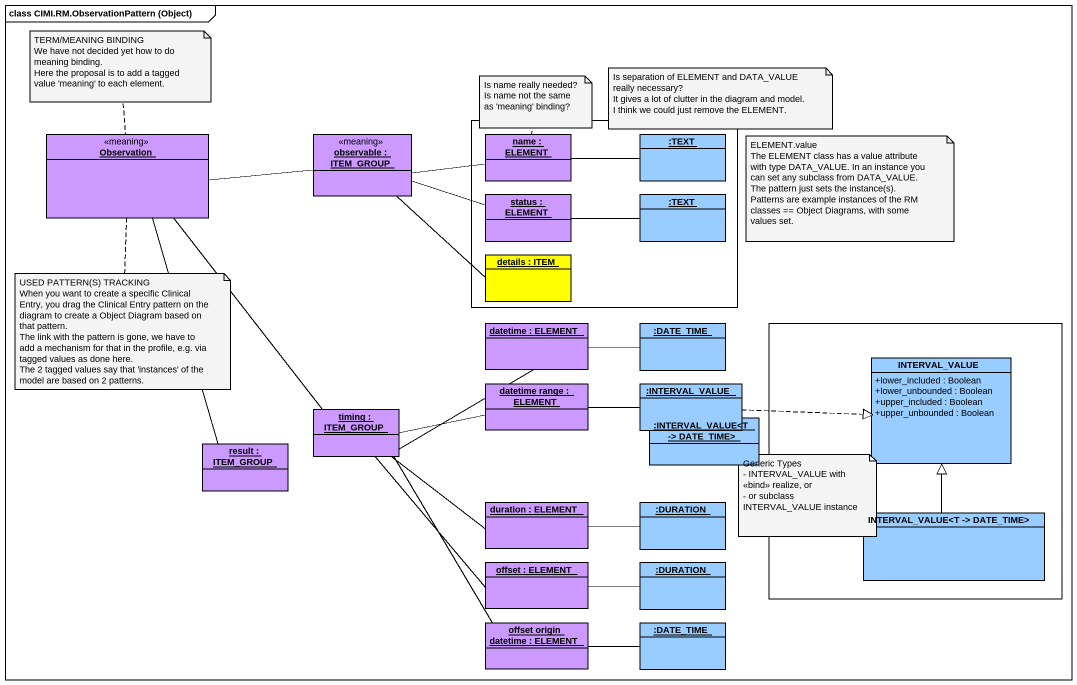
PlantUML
@startuml
mainframe class CIMI.RM.ObservationPattern (Object)
hide circle
hide empty members
skinparam classAttributeIconSize 0
rectangle " " as rectangle1 {
  object "name : ELEMENT" as name #CC99FF
  object ":TEXT" as TEXT #99CCFF
  object "status : ELEMENT" as status #CC99FF
  object ":TEXT" as TEXT_2 #99CCFF
  object "details : ITEM" as details #FFFF00
}
object Observation <<meaning>> #CC99FF
object "observable : ITEM_GROUP" as observable <<meaning>> #CC99FF
object "datetime : ELEMENT" as datetime #CC99FF
object ":DATE_TIME" as DATE_TIME #99CCFF
rectangle " " as rectangle2 {
  class "INTERVAL_VALUE" as INTERVAL_VALUE_2 #99CCFF {
    +lower_included : Boolean
    +lower_unbounded : Boolean
    +upper_included : Boolean
    +upper_unbounded : Boolean
  }
  class "INTERVAL_VALUE<T -> DATE_TIME>" as INTERVAL_VALUE_T_DATE_TIME_2 #99CCFF
}
object "datetime range : ELEMENT" as datetime_range #CC99FF
object ":INTERVAL_VALUE" as INTERVAL_VALUE #99CCFF
object "timing : ITEM_GROUP" as timing #CC99FF
object ":INTERVAL_VALUE<T -> DATE_TIME>" as INTERVAL_VALUE_T_DATE_TIME #99CCFF
object "result : ITEM_GROUP" as result #CC99FF
object "duration : ELEMENT" as duration #CC99FF
object ":DURATION" as DURATION #99CCFF
object "offset : ELEMENT" as offset #CC99FF
object ":DURATION" as DURATION_2 #99CCFF
object "offset origin datetime : ELEMENT" as offset_origin_datetime #CC99FF
object ":DATE_TIME" as DATE_TIME_2 #99CCFF
Observation -right- observable
Observation -- timing
Observation -- result
observable -right- name
observable -right- status
observable -- details
name -right- TEXT
status -right- TEXT_2
datetime -right- DATE_TIME
datetime_range -right- INTERVAL_VALUE
INTERVAL_VALUE .right.|> INTERVAL_VALUE_2
timing -right- datetime
timing -right- datetime_range
timing -right- duration
timing -- offset
timing -- offset_origin_datetime
duration -right- DURATION
INTERVAL_VALUE_T_DATE_TIME_2 -up-|> INTERVAL_VALUE_2
offset -right- DURATION_2
offset_origin_datetime -right- DATE_TIME_2
note top of Observation
  TERM/MEANING BINDING
  We have not decided yet how to do meaning binding.
  Here the proposal is to add a tagged value 'meaning' to each element.
end note
note top of name
  Is name really needed?
  Is name not the same as 'meaning' binding?
end note
note as N3
  Is separation of ELEMENT and DATA_VALUE really necessary?
  It gives a lot of clutter in the diagram and model.
  I think we could just remove the ELEMENT.
end note
note as N4
  ELEMENT.value
  The ELEMENT class has a value attribute with type DATA_VALUE. In an instance you can set any subclass from DATA_VALUE. The pattern just sets the instance(s).
  Patterns are example instances of the RM classes == Object Diagrams, with some values set.
end note
note bottom of Observation
  USED PATTERN(S) TRACKING
  When you want to create a specific Clinical Entry, you drag the Clinical Entry pattern on the diagram to create a Object Diagram based on that pattern.
  The link with the pattern is gone, we have to add a mechanism for that in the profile, e.g. via tagged values as done here.
  The 2 tagged values say that 'instances' of the model are based on 2 patterns.
end note
note as N6
  Generic Types
  - INTERVAL_VALUE with <<bind>> realize, or
  - or subclass INTERVAL_VALUE instance
end note
@enduml
